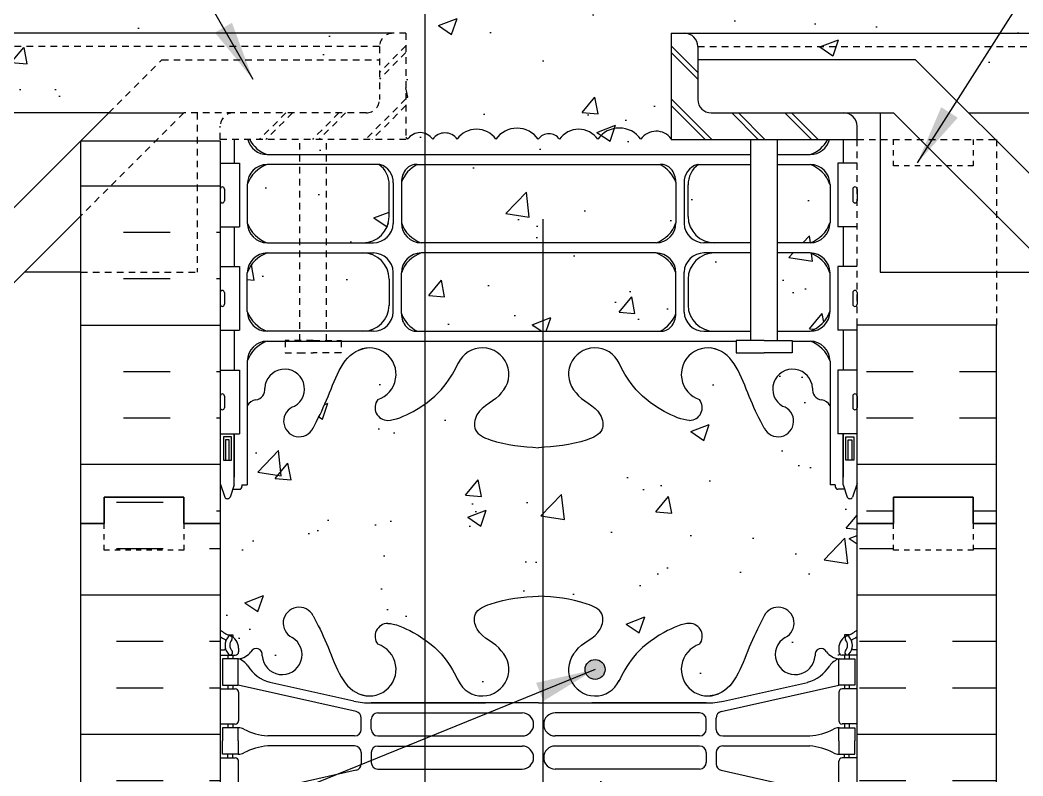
# Model space of a CAD drawing. Header units: inches. Extents: x 241.2 to 299.7, y 172.1 to 244.9.
# Drawn here: x 258.52 to 277.42, y 211.87 to 226.12 of the extents above; entities that cross this region are included whole.
import ezdxf

# ---------------------------------------------------------------- set-up
doc = ezdxf.new("R2010")
doc.units = ezdxf.units.IN
doc.header["$MEASUREMENT"] = 0
doc.linetypes.add('DASHED2', pattern=[0.375, 0.25, -0.125])
doc.linetypes.add('HIDDEN2', pattern=[0.1875, 0.125, -0.0625])
for name, color, linetype in [('HATCH', 12, 'Continuous'), ('Hidden2', 12, 'HIDDEN2'), ('line25', 2, 'Continuous'), ('LINE3', 3, 'Continuous'), ('LINE50', 5, 'Continuous'), ('LINE9', 9, 'Continuous'), ('TEXT', 4, 'Continuous'), ('Web_Edge', 9, 'Continuous')]:
    doc.layers.add(name, color=color, linetype=linetype)
doc.styles.add('DIM', font='romans.shx', dxfattribs={"width": 0.7})
doc.dimstyles.new('ext_12', dxfattribs={"dimscale": 12, "dimtxt": 0.09375, "dimasz": 0.09375, "dimexe": 0.09375, "dimexo": 0.0625, "dimgap": 0.0625, "dimtad": 1, "dimdec": 1, "dimzin": 3, "dimdsep": 46, "dimlunit": 4, "dimtxsty": 'DIM', "dimcen": 0.09, "dimdle": 0.09375, "dimclrt": 4, "dimadec": 0, "dimazin": 0, "dimtfac": 1, "dimtdec": 1, "dimtmove": 2, "dimatfit": 3, "dimfxl": 1, "dimfrac": 2, "dimtolj": 1, "dimtzin": 0, "dimarcsym": 0})
pattern_1 = [(50, (0, 0), (3.5863, -0.31376), [0.375, -4.125]), (355, (0, 0), (-0.693757, 3.76096), [0.3, -3.3]), (100.4514, (0.299, -0.026), (2.892544, 3.4472), [0.3187, -3.50571]), (46.1842, (0, 1), (5.336207, -0.827596), [0.5625, -6.1875]), (96.6356, (0.4447, 0.931), (4.67331, 4.87059), [0.47805, -5.25857]), (351.1842, (0, 1), (4.67331, 4.87059), [0.45, -4.95]), (21, (0.5, 0.75), (2.984535, -2.013094), [0.375, -4.125]), (326, (0.5, 0.75), (1.216577, 3.62575), [0.3, -3.3]), (71.4514, (0.7487, 0.5822), (4.201112, 1.612656), [0.3187, -3.50571]), (37.5, (0, 0), (0.0607993, 1.6644693), [0, -3.26, 0, -3.35, 0, -3.3125]), (7.5, (0, 0), (1.315348, 1.9720586), [0, -1.91, 0, -3.185, 0, -1.2625]), (327.5, (-1.115, 0), (2.669112, -0.1127744), [0, -1.25, 0, -3.9, 0, -5.175]), (317.5, (-1.615, 0), (2.915931, 0.500525), [0, -1.625, 0, -2.59, 0, -3.675])]

# ---------------------------------------------------------------- blocks, each defined once
blk = doc.blocks.new('12-inch Hinge Pin Web')
at = {"layer": 'Web_Edge'}
for p, q in [((349.969, 208.905), (350.059, 208.905)), ((350.059, 208.905), (350.059, 208.863)), ((361.677, 208.905), (361.587, 208.905)), ((361.587, 208.905), (361.587, 208.863)), ((349.823, 208.626), (349.901, 208.626)), ((350.169, 208.656), (350.169, 208.588)), ((361.477, 208.656), (361.477, 208.588)), ((361.823, 208.626), (361.746, 208.626)), ((349.823, 208.526), (350.107, 208.526)), ((349.969, 208.526), (349.969, 208.456)), ((350.059, 208.526), (350.059, 208.456)), ((361.823, 208.526), (361.54, 208.526)), ((361.587, 208.526), (361.587, 208.456)), ((361.677, 208.526), (361.677, 208.456)), ((349.823, 207.886), (350.107, 207.886)), ((349.969, 207.956), (349.969, 207.886)), ((350.059, 207.956), (350.059, 207.886)), ((352.382, 207.459), (350.164, 207.956)), ((352.339, 207.658), (350.758, 208.011)), ((359.265, 207.459), (361.482, 207.956)), ((359.308, 207.658), (360.889, 208.011)), ((361.823, 207.886), (361.54, 207.886)), ((361.587, 207.956), (361.587, 207.886)), ((361.677, 207.956), (361.677, 207.886)), ((350.169, 207.823), (350.169, 207.288)), ((361.477, 207.823), (361.477, 207.288)), ((352.666, 207.622), (354.823, 207.622)), ((355.823, 207.622), (352.666, 207.622)), ((355.823, 207.622), (358.981, 207.622)), ((358.981, 207.622), (356.823, 207.622)), ((352.48, 207.125), (352.48, 207.337)), ((352.667, 207.126), (352.667, 207.31)), ((352.792, 207.435), (355.511, 207.435)), ((358.855, 207.435), (356.135, 207.435)), ((358.98, 207.126), (358.98, 207.31)), ((359.167, 207.125), (359.167, 207.337)), ((349.823, 207.226), (350.107, 207.226)), ((349.969, 207.226), (349.969, 207.156)), ((350.059, 207.226), (350.059, 207.156)), ((361.823, 207.226), (361.54, 207.226)), ((361.587, 207.226), (361.587, 207.156)), ((361.677, 207.226), (361.677, 207.156)), ((352.355, 207), (350.717, 207)), ((352.792, 207.001), (355.511, 207.001)), ((358.855, 207.001), (356.135, 207.001)), ((359.292, 207), (360.93, 207)), ((352.355, 206.812), (350.717, 206.812)), ((352.792, 206.811), (355.511, 206.811)), ((358.855, 206.811), (356.135, 206.811)), ((359.292, 206.812), (360.93, 206.812)), ((349.823, 206.586), (350.107, 206.586)), ((349.969, 206.586), (349.969, 206.656)), ((350.059, 206.586), (350.059, 206.656)), ((352.48, 206.687), (352.48, 206.475)), ((352.667, 206.686), (352.667, 206.502)), ((358.98, 206.686), (358.98, 206.502)), ((359.167, 206.687), (359.167, 206.475)), ((361.823, 206.586), (361.54, 206.586)), ((361.587, 206.586), (361.587, 206.656)), ((361.677, 206.586), (361.677, 206.656)), ((350.169, 205.988), (350.169, 206.523)), ((352.792, 206.377), (355.511, 206.377)), ((358.855, 206.377), (356.135, 206.377)), ((361.477, 205.988), (361.477, 206.523)), ((352.382, 206.353), (350.164, 205.856)), ((359.265, 206.353), (361.482, 205.856))]:
    blk.add_line(p, q, dxfattribs=at)
for points in [[(349.864, 207.956), (350.164, 207.956), (350.164, 208.456), (349.864, 208.456)], [(361.782, 207.956), (361.482, 207.956), (361.482, 208.456), (361.782, 208.456)]]:
    blk.add_lwpolyline(points, close=True, dxfattribs=at)
for points in [[(350.164, 206.906), (350.164, 207.156), (349.864, 207.156), (349.864, 206.906)], [(361.482, 206.906), (361.482, 207.156), (361.782, 207.156), (361.782, 206.906)], [(350.164, 206.906), (350.164, 206.656), (349.864, 206.656), (349.864, 206.906)], [(361.482, 206.906), (361.482, 206.656), (361.782, 206.656), (361.782, 206.906)]]:
    blk.add_lwpolyline(points, dxfattribs=at)
for centre, radius, start, end in [((351.309, 209.126), 0.3, 27.597, 243.9425), ((360.337, 209.126), 0.3, 296.0575, 152.403), ((352.982, 208.879), 0.242, 90, 218.2327), ((358.665, 208.879), 0.242, 321.7673, 90), ((350.169, 209.363), 0.5, 226.2109, 250.5288), ((350.169, 209.363), 0.6, 234.7832, 245.0748), ((350.163, 208.71), 0.25, 140.1145, 222.4609), ((349.907, 208.8), 0.021, 343.464, 63.9957), ((350.005, 208.841), 0.045, 321.448, 139.1879), ((349.919, 208.656), 0.25, 0, 70.5288), ((350.989, 208.532), 0.375, 182.9237, 59.8675), ((360.657, 208.532), 0.375, 120.1325, 357.0763), ((361.727, 208.656), 0.25, 109.4712, 180), ((361.641, 208.841), 0.045, 40.8121, 218.552), ((361.477, 209.363), 0.5, 289.4712, 313.7891), ((361.484, 208.71), 0.25, 317.5391, 39.8855), ((361.74, 208.8), 0.021, 116.0043, 196.536), ((361.477, 209.363), 0.6, 294.9252, 305.2168), ((349.902, 208.646), 0.0196, 269.4032, 15.4901), ((350.163, 208.71), 0.16, 140.0001, 222.4609), ((350.504, 208.537), 0.113, 347.8156, 154.0569), ((352.636, 208.254), 0.5, 246.2139, 71.7937), ((359.011, 208.254), 0.5, 108.2063, 293.7861), ((361.143, 208.537), 0.113, 25.9431, 192.1844), ((361.484, 208.71), 0.16, 317.5391, 39.9999), ((361.745, 208.646), 0.0196, 164.5099, 270.5968), ((350.012, 208.572), 0.045, 222.4609, 42.4609), ((350.107, 208.588), 0.0625, 270, 0), ((350.127, 208.805), 0.352, 276.1291, 321.5331), ((350.042, 208.113), 0.364, 34.9775, 70.3387), ((354.761, 208.254), 0.5, 204.819, 44.1875), ((356.886, 208.254), 0.5, 135.8125, 335.181), ((361.52, 208.805), 0.352, 218.4669, 263.8709), ((361.605, 208.113), 0.364, 109.6613, 145.0225), ((361.54, 208.588), 0.0625, 180, 270), ((361.635, 208.572), 0.045, 137.5391, 317.5391), ((350.965, 208.725), 0.743, 212.7919, 253.8107), ((360.682, 208.725), 0.743, 286.1893, 327.2081), ((350.107, 207.823), 0.0625, 0, 90), ((361.54, 207.823), 0.0625, 90, 180), ((352.666, 209.122), 1.5, 257.4135, 270), ((358.981, 209.122), 1.5, 270, 282.5865), ((352.355, 207.337), 0.125, 0, 77.3767), ((352.792, 207.31), 0.125, 90, 180), ((355.511, 207.218), 0.217, 270, 90), ((356.135, 207.218), 0.217, 90, 270), ((358.855, 207.31), 0.125, 0, 90), ((359.292, 207.337), 0.125, 102.6233, 180), ((350.107, 207.288), 0.0625, 270, 0), ((350.16, 206.937), 0.219, 60.4937, 88.92), ((350.806, 208.167), 1.17, 242.6365, 265.6505), ((352.355, 207.125), 0.125, 270, 0), ((352.792, 207.126), 0.125, 180, 270), ((358.855, 207.126), 0.125, 270, 360), ((359.292, 207.125), 0.125, 180, 270), ((360.841, 208.167), 1.17, 274.3495, 297.3635), ((361.487, 206.937), 0.219, 91.08, 119.5063), ((361.54, 207.288), 0.0625, 180, 270), ((350.806, 205.645), 1.17, 94.3495, 117.3635), ((352.355, 206.687), 0.125, 0, 90), ((352.792, 206.686), 0.125, 90, 180), ((355.511, 206.594), 0.217, 270, 90), ((356.135, 206.594), 0.217, 90, 270), ((358.855, 206.686), 0.125, 0, 90), ((359.292, 206.687), 0.125, 90, 180), ((360.841, 205.645), 1.17, 62.6365, 85.6505), ((350.107, 206.523), 0.0625, 0, 90), ((350.16, 206.875), 0.219, 271.08, 299.5063), ((361.487, 206.875), 0.219, 240.4937, 268.92), ((361.54, 206.523), 0.0625, 90, 180), ((352.355, 206.475), 0.125, 282.6233, 0), ((352.792, 206.502), 0.125, 180, 270), ((358.855, 206.502), 0.125, 270, 0), ((359.292, 206.475), 0.125, 180, 257.3767)]:
    blk.add_arc(centre, radius, start, end, dxfattribs=at)
for points, knots in [([(355.119, 208.603), (355.012, 208.766), (354.652, 208.856), (354.575, 209.352), (355.123, 209.588), (355.527, 209.616), (355.823, 209.637)], [0.229407, 0.229407, 0.229407, 0.229407, 0.844432, 1.128849, 1.464331, 2.389004, 2.389004, 2.389004, 2.389004]), ([(356.527, 208.603), (356.635, 208.766), (356.995, 208.856), (357.072, 209.352), (356.524, 209.588), (356.12, 209.616), (355.823, 209.637)], [0.229407, 0.229407, 0.229407, 0.229407, 0.844432, 1.128849, 1.464331, 2.389004, 2.389004, 2.389004, 2.389004]), ([(351.575, 209.265), (351.661, 209.098), (351.914, 208.608), (352.128, 207.859), (352.538, 207.764), (352.595, 207.756)], [0, 0, 0, 0, 0.579211, 1.703896, 1.875321, 1.875321, 1.875321, 1.875321]), ([(360.072, 209.265), (359.986, 209.098), (359.733, 208.608), (359.519, 207.859), (359.109, 207.764), (359.052, 207.756)], [0, 0, 0, 0, 0.579211, 1.703896, 1.875321, 1.875321, 1.875321, 1.875321]), ([(352.982, 209.121), (353.103, 209.123), (353.937, 208.766), (354.176, 208.309), (354.317, 208.026)], [0.038125, 0.038125, 0.038125, 0.038125, 0.320663, 1.258119, 1.258119, 1.258119, 1.258119]), ([(358.665, 209.121), (358.544, 209.123), (357.71, 208.766), (357.471, 208.309), (357.33, 208.026)], [0.038125, 0.038125, 0.038125, 0.038125, 0.320663, 1.258119, 1.258119, 1.258119, 1.258119])]:
    blk.add_open_spline(points, degree=3, knots=knots, dxfattribs=at)
for points in [[(352.667, 207.131), (352.667, 207.305)], [(358.98, 207.131), (358.98, 207.305)], [(352.667, 206.681), (352.667, 206.507)], [(358.98, 206.681), (358.98, 206.507)]]:
    blk.add_open_spline(points, degree=1, dxfattribs=at)

msp = doc.modelspace()

# ---------------------------------------------------------------- hatches: boundary and pattern name
at = {"layer": 'HATCH'}
h = msp.add_hatch(dxfattribs=at)
h.set_pattern_fill('AR-CONC', color=256, scale=0.5)
h.set_pattern_definition(pattern_1)
h.paths.add_polyline_path([(274.295, 210.436, 0.088416), (274.149, 210.534), (274.059, 210.534), (274.059, 210.575, -0.249069), (273.949, 210.782), (273.949, 210.85, -0.414214), (274.012, 210.912), (274.059, 210.912), (274.059, 210.982), (273.954, 210.982, -0.155529), (273.778, 211.117, 0.180914), (273.361, 211.428), (271.78, 211.781, 0.054974), (271.453, 211.817), (269.295, 211.817), (268.295, 211.817), (265.137, 211.817, 0.054974), (264.81, 211.781), (263.229, 211.428, 0.180914), (262.812, 211.117, -0.155529), (262.636, 210.982), (262.531, 210.982), (262.531, 210.912), (262.579, 210.912, -0.414214), (262.641, 210.85), (262.641, 210.782, -0.249069), (262.531, 210.575), (262.531, 210.534), (262.441, 210.534, 0.088416), (262.295, 210.436), (262.295, 204.821, 0.088416), (262.441, 204.724), (262.531, 204.724), (262.531, 204.682, -0.249069), (262.641, 204.475), (262.641, 204.407, -0.414214), (262.579, 204.345), (262.531, 204.345), (262.531, 204.275), (262.636, 204.275, -0.155529), (262.812, 204.141, 0.180914), (263.229, 203.829), (264.81, 203.476, 0.054974), (265.137, 203.44), (267.295, 203.44), (268.295, 203.44), (271.453, 203.44, 0.054974), (271.78, 203.476), (273.361, 203.829, 0.180914), (273.778, 204.141, -0.155529), (273.954, 204.275), (274.059, 204.275), (274.059, 204.345), (274.012, 204.345, -0.414214), (273.949, 204.407), (273.949, 204.475, -0.249069), (274.059, 204.682), (274.059, 204.724), (274.149, 204.724, 0.088416), (274.295, 204.821)])
h.paths.add_polyline_path([(270.883, 221.355, 0.225652), (270.508, 221.73), (266.083, 221.73, 0.225652), (265.708, 221.355), (265.708, 220.587, 0.185301), (266.006, 220.254), (270.584, 220.254, 0.185301), (270.883, 220.587)])
h.paths.add_polyline_path([(270.883, 223.064, 0.185301), (270.584, 223.397), (266.006, 223.397, 0.185301), (265.708, 223.064), (265.708, 222.296, 0.225652), (266.083, 221.921), (270.508, 221.921, 0.225652), (270.883, 222.296)])
h.paths.add_polyline_path([(265.48, 223.011, 0.24677), (265.286, 223.397), (264.295, 223.397), (264.295, 221.921), (264.98, 221.921, 0.410093), (265.48, 222.414)])
h.paths.add_polyline_path([(264.295, 223.397), (263.795, 223.397), (263.795, 221.921), (264.295, 221.921)])
h.paths.add_polyline_path([(263.795, 223.397), (263.18, 223.397, 0.225652), (262.805, 223.022), (262.805, 222.296, 0.225652), (263.18, 221.921), (263.795, 221.921)])
h.paths.add_polyline_path([(263.795, 221.73), (263.18, 221.73, 0.225652), (262.805, 221.355), (262.805, 220.629, 0.225652), (263.18, 220.254), (263.795, 220.254)])
h.paths.add_polyline_path([(264.295, 221.73), (263.795, 221.73), (263.795, 220.254), (264.295, 220.254)])
h.paths.add_polyline_path([(265.48, 221.237, 0.410093), (264.98, 221.73), (264.295, 221.73), (264.295, 220.254), (264.98, 220.254, 0.406005), (265.48, 220.74)])
h.paths.add_polyline_path([(272.295, 221.73), (271.61, 221.73, 0.410093), (271.11, 221.237), (271.11, 220.74, 0.406005), (271.61, 220.254), (272.295, 220.254)])
h.paths.add_polyline_path([(273.785, 221.355, 0.225652), (273.41, 221.73), (272.795, 221.73), (272.795, 220.254), (273.41, 220.254, 0.225652), (273.785, 220.629)])
h.paths.add_polyline_path([(273.785, 223.022, 0.225652), (273.41, 223.397), (272.795, 223.397), (272.795, 221.921), (273.41, 221.921, 0.225652), (273.785, 222.296)])
h.paths.add_polyline_path([(272.295, 223.397), (271.304, 223.397, 0.24677), (271.11, 223.011), (271.11, 222.414, 0.410093), (271.61, 221.921), (272.295, 221.921)])
h.paths.add_polyline_path([(272.295, 223.869), (270.795, 223.869), (270.795, 223.883, 0.509352), (270.221, 223.873, 0.520567), (269.409, 223.873, 0.520567), (268.689, 223.873, 0.520567), (268.288, 223.873, 0.520567), (267.488, 223.873, 0.520567), (266.759, 223.873, 0.520567), (266.3, 223.873, 0.520567), (265.824, 223.873, 0.027717), (265.795, 223.91), (265.795, 223.869), (264.295, 223.869), (264.295, 223.585), (272.295, 223.585)])
h.paths.add_polyline_path([(264.295, 223.869), (263.795, 223.869), (263.795, 223.585), (264.295, 223.585)])
h.paths.add_polyline_path([(270.795, 225.869), (271.045, 225.869), (298.725, 225.869), (298.725, 227.119), (274.295, 227.119), (274.295, 227.204, 0.356777), (274.006, 227.072, 0.77579), (273.963, 227.169, 0.520567), (273.544, 227.169, 0.520567), (273.205, 227.169, 0.520567), (272.881, 227.129, 0.520567), (272.565, 227.129, 0.373598), (272.295, 227.197, 0.373598), (272.025, 227.129, 0.520567), (271.709, 227.129, 0.520567), (271.386, 227.169, 0.520567), (271.046, 227.169, 0.520567), (270.627, 227.169, 0.77579), (270.584, 227.072, 0.356777), (270.295, 227.204, 0.356777), (270.006, 227.072, 0.77579), (269.963, 227.169, 0.520567), (269.544, 227.169, 0.520567), (269.205, 227.169, 0.520567), (268.881, 227.129, 0.520567), (268.565, 227.129, 0.520567), (268.217, 227.129, 0.520567), (267.925, 227.129, 0.542707), (267.794, 227.119, 0.542707), (267.662, 227.129, 0.520567), (267.37, 227.129, 0.520567), (267.022, 227.129, 0.520567), (266.707, 227.129, 0.520567), (266.383, 227.169, 0.520567), (266.043, 227.169, 0.520567), (265.625, 227.169, 0.77579), (265.581, 227.072, 0.570299), (265.151, 227.105, 0.520567), (264.906, 227.105, 0.520567), (264.582, 227.105, 0.520567), (264.314, 227.105, 0.520567), (263.887, 227.105, 0.520567), (263.5, 227.105, 0.520567), (263.358, 227.105, 0.520567), (263.097, 227.113, 0.486686), (262.796, 227.119), (242.355, 227.119), (242.355, 225.869), (265.545, 225.869), (265.795, 225.869), (265.795, 223.91, -0.027717), (265.824, 223.873, -0.520567), (266.3, 223.873, -0.520567), (266.759, 223.873, -0.520567), (267.488, 223.873, -0.520567), (268.288, 223.873, -0.520567), (268.689, 223.873, -0.520567), (269.409, 223.873, -0.520567), (270.221, 223.873, -0.509352), (270.795, 223.883)])
h.paths.add_polyline_path([(261.193, 225.369), (265.295, 225.369), (265.295, 225.619), (242.355, 225.619), (242.355, 224.369), (243.453, 224.369), (260.193, 224.369)], flags=17)
h.paths.add_polyline_path([(265.545, 225.869), (242.355, 225.869), (242.355, 225.619), (265.295, 225.619, -0.414214)], flags=17)
h.paths.add_polyline_path([(298.725, 225.619), (271.295, 225.619), (271.295, 225.369), (275.397, 225.369), (276.397, 224.369), (298.725, 224.369)], flags=17)
h.paths.add_polyline_path([(298.725, 225.869), (271.045, 225.869, -0.414214), (271.295, 225.619), (298.725, 225.619)], flags=17)
h.paths.add_polyline_path([(265.48, 228.843, 0.410093), (264.98, 229.336), (263.18, 229.336, 0.225652), (262.805, 228.961), (262.805, 228.235, 0.225652), (263.18, 227.86), (265.286, 227.86, 0.24677), (265.48, 228.246)])
h.paths.add_polyline_path([(265.48, 230.02), (265.48, 230.517, 0.406005), (264.98, 231.003), (263.18, 231.003, 0.225652), (262.805, 230.628), (262.805, 229.902, 0.225652), (263.18, 229.527), (264.98, 229.527, 0.410093)])
h.paths.add_polyline_path([(270.883, 230.67, 0.185301), (270.584, 231.003), (266.006, 231.003, 0.185301), (265.708, 230.67), (265.708, 229.902, 0.225652), (266.083, 229.527), (270.508, 229.527, 0.225652), (270.883, 229.902)])
h.paths.add_polyline_path([(270.883, 228.961, 0.225652), (270.508, 229.336), (266.083, 229.336, 0.225652), (265.708, 228.961), (265.708, 228.193, 0.185301), (266.006, 227.86), (270.584, 227.86, 0.185301), (270.883, 228.193)])
h.paths.add_polyline_path([(273.785, 228.961, 0.225652), (273.41, 229.336), (271.61, 229.336, 0.410093), (271.11, 228.843), (271.11, 228.246, 0.24677), (271.304, 227.86), (273.41, 227.86, 0.225652), (273.785, 228.235)])
h.paths.add_polyline_path([(273.785, 230.628, 0.225652), (273.41, 231.003), (271.61, 231.003, 0.406005), (271.11, 230.517), (271.11, 230.02, 0.410093), (271.61, 229.527), (273.41, 229.527, 0.225652), (273.785, 229.902)])
h.paths.add_polyline_path([(274.059, 240.724), (274.149, 240.724, 0.088416), (274.295, 240.821), (274.295, 243.629), (269.295, 243.629), (268.295, 244.629), (268.295, 242.629), (267.295, 243.629), (262.295, 243.629), (262.295, 240.821, 0.088416), (262.441, 240.724), (262.531, 240.724), (262.531, 240.682, -0.249069), (262.641, 240.475), (262.641, 240.407, -0.414214), (262.579, 240.345), (262.531, 240.345), (262.531, 240.275), (262.636, 240.275, -0.168672), (262.822, 240.125, 0.17445), (263.229, 239.829), (264.81, 239.476, 0.054974), (265.137, 239.44), (268.295, 239.44), (271.453, 239.44, 0.054974), (271.78, 239.476), (273.361, 239.829, 0.17445), (273.768, 240.125, -0.168672), (273.954, 240.275), (274.059, 240.275), (274.059, 240.345), (274.012, 240.345, -0.414214), (273.949, 240.407), (273.949, 240.475, -0.249069), (274.059, 240.682)])
h = msp.add_hatch(dxfattribs=at)
h.set_pattern_fill('INSUL', color=256, scale=7, style=0)
h.set_pattern_definition([(0, (276.2226, 217.7453), (0, 2.625), []), (0, (276.2226, 218.6203), (0, 2.625), [0.875, -0.875]), (0, (276.2226, 219.4953), (0, 2.625), [0.875, -0.875])])
h.paths.add_polyline_path([(276.92, 220.369), (274.295, 220.369), (274.295, 216.629), (274.983, 216.629), (274.983, 217.129), (276.483, 217.129), (276.483, 216.629), (276.92, 216.629)])
h.paths.add_polyline_path([(259.67, 227.119), (262.295, 227.119), (262.295, 234.629), (261.608, 234.629), (261.608, 235.129), (260.108, 235.129), (260.108, 234.629), (259.67, 234.629)])
h.paths.add_polyline_path([(262.295, 223.846), (259.67, 223.846), (259.67, 216.629), (260.108, 216.629), (260.108, 217.129), (261.608, 217.129), (261.608, 216.629), (262.295, 216.629)])
h = msp.add_hatch(dxfattribs=at)
h.set_pattern_fill('AR-CONC', color=256, scale=0.5)
h.set_pattern_definition(pattern_1)
edge = h.paths.add_edge_path()
edge.add_line((274.295, 216.629), (274.295, 217.388))
edge.add_line((274.295, 217.388), (274.21, 217.127))
edge.add_arc((274.16, 217.154), 0.0567, 208.0725, 331.9275, ccw=False)
edge.add_line((274.11, 217.127), (274.061, 217.277))
edge.add_line((274.061, 217.277), (273.935, 217.277))
edge.add_arc((273.935, 217.327), 0.05, 180, 270, ccw=False)
edge.add_line((273.885, 217.327), (273.885, 217.357))
edge.add_line((273.885, 217.357), (273.785, 217.357))
edge.add_line((273.785, 217.357), (273.785, 218.847))
edge.add_arc((273.611, 218.77), 0.19, 23.6297, 85.6939)
edge.add_arc((273.654, 219.158), 0.2, 172.8929, 261.6212, ccw=False)
edge.add_arc((273.081, 219.164), 0.375, 2.9237, 239.8675)
edge.add_arc((272.807, 218.559), 0.293, -154.2016, 73.0731, ccw=False)
edge.add_spline(control_points=[(272.543, 218.431), (272.457, 218.598), (272.204, 219.088), (272.01, 219.769), (271.684, 219.899)], knot_values=[0, 0, 0, 0, 0.579211, 1.703896, 1.703896, 1.703896, 1.703896], degree=3, periodic=0)
edge.add_spline(control_points=[(271.684, 219.899), (271.635, 219.919), (271.58, 219.932), (271.524, 219.94)], knot_values=[1.703896, 1.703896, 1.703896, 1.703896, 1.875321, 1.875321, 1.875321, 1.875321], degree=3, periodic=0)
edge.add_arc((271.483, 219.442), 0.5, 85.2926, 251.7937)
edge.add_arc((271.136, 218.817), 0.242, -90, 38.2327, ccw=False)
edge.add_spline(control_points=[(271.136, 218.575), (271.015, 218.573), (270.196, 218.925), (269.951, 219.372), (269.811, 219.652)], knot_values=[0.038125, 0.038125, 0.038125, 0.038125, 0.320663, 1.237398, 1.237398, 1.237398, 1.237398], degree=3, periodic=0)
edge.add_arc((269.358, 219.442), 0.5, 24.819, 224.1875)
edge.add_spline(control_points=[(268.999, 219.093), (269.107, 218.93), (269.467, 218.84), (269.543, 218.344), (268.995, 218.108), (268.591, 218.08), (268.295, 218.059)], knot_values=[0.229407, 0.229407, 0.229407, 0.229407, 0.844432, 1.128849, 1.464331, 2.389004, 2.389004, 2.389004, 2.389004], degree=3, periodic=0)
edge.add_spline(control_points=[(268.295, 218.059), (267.999, 218.08), (267.595, 218.108), (267.047, 218.344), (267.123, 218.84), (267.483, 218.93), (267.591, 219.093)], knot_values=[0.229407, 0.229407, 0.229407, 0.229407, 1.15408, 1.489562, 1.773979, 2.389004, 2.389004, 2.389004, 2.389004], degree=3, periodic=0)
edge.add_arc((267.233, 219.442), 0.5, 315.8125, 515.181)
edge.add_spline(control_points=[(266.779, 219.652), (266.639, 219.372), (266.394, 218.925), (265.575, 218.573), (265.454, 218.575)], knot_values=[0.038125, 0.038125, 0.038125, 0.038125, 0.95486, 1.237398, 1.237398, 1.237398, 1.237398], degree=3, periodic=0)
edge.add_arc((265.454, 218.817), 0.242, 141.7673, 270, ccw=False)
edge.add_arc((265.108, 219.442), 0.5, 288.2063, 454.7074)
edge.add_spline(control_points=[(265.066, 219.94), (265.01, 219.932), (264.956, 219.919), (264.906, 219.899)], knot_values=[1.703896, 1.703896, 1.703896, 1.703896, 1.875321, 1.875321, 1.875321, 1.875321], degree=3, periodic=0)
edge.add_spline(control_points=[(264.906, 219.899), (264.58, 219.769), (264.386, 219.088), (264.133, 218.598), (264.047, 218.431)], knot_values=[0, 0, 0, 0, 1.124685, 1.703896, 1.703896, 1.703896, 1.703896], degree=3, periodic=0)
edge.add_arc((263.783, 218.559), 0.293, 106.9269, 334.2016, ccw=False)
edge.add_arc((263.509, 219.164), 0.375, 300.1325, 537.0763)
edge.add_arc((262.936, 219.158), 0.2, -81.62, 7.1071, ccw=False)
edge.add_arc((262.979, 218.77), 0.19, 94.3036, 156.3684)
edge.add_line((262.805, 218.847), (262.805, 217.357))
edge.add_line((262.805, 217.357), (262.705, 217.357))
edge.add_line((262.705, 217.357), (262.705, 217.327))
edge.add_arc((262.655, 217.327), 0.05, -90, 0, ccw=False)
edge.add_line((262.655, 217.277), (262.529, 217.277))
edge.add_line((262.529, 217.277), (262.48, 217.127))
edge.add_arc((262.43, 217.154), 0.0567, 208.0725, 331.9275, ccw=False)
edge.add_line((262.38, 217.127), (262.295, 217.388))
edge.add_line((262.295, 217.388), (262.295, 216.629))
edge.add_line((262.295, 216.629), (262.295, 214.629))
edge.add_arc((262.641, 214.99), 0.5, 226.2109, 246.4218)
edge.add_line((262.441, 214.531), (262.531, 214.531))
edge.add_line((262.531, 214.531), (262.531, 214.49))
edge.add_arc((262.391, 214.282), 0.25, 0, 55.9442, ccw=False)
edge.add_line((262.641, 214.282), (262.641, 214.215))
edge.add_arc((262.579, 214.215), 0.0625, -90, 0, ccw=False)
edge.add_line((262.579, 214.152), (262.531, 214.152))
edge.add_line((262.531, 214.152), (262.531, 214.082))
edge.add_line((262.531, 214.082), (262.636, 214.082))
edge.add_arc((262.598, 214.432), 0.352, 276.1291, 321.5331)
edge.add_arc((262.976, 214.164), 0.113, -12.1844, 154.0569, ccw=False)
edge.add_arc((263.461, 214.159), 0.375, 182.9237, 419.8675)
edge.add_arc((263.781, 214.753), 0.3, 27.597, 243.9425, ccw=False)
edge.add_spline(control_points=[(264.047, 214.892), (264.133, 214.725), (264.386, 214.235), (264.58, 213.554), (264.906, 213.423)], knot_values=[0, 0, 0, 0, 0.579211, 1.703896, 1.703896, 1.703896, 1.703896], degree=3, periodic=0)
edge.add_spline(control_points=[(264.906, 213.423), (264.955, 213.403), (265.01, 213.391), (265.066, 213.383)], knot_values=[1.703896, 1.703896, 1.703896, 1.703896, 1.875321, 1.875321, 1.875321, 1.875321], degree=3, periodic=0)
edge.add_arc((265.108, 213.881), 0.5, 265.2926, 431.7937)
edge.add_arc((265.454, 214.506), 0.242, 90, 218.2327, ccw=False)
edge.add_spline(control_points=[(265.454, 214.748), (265.575, 214.75), (266.394, 214.398), (266.639, 213.951), (266.779, 213.671)], knot_values=[0.038125, 0.038125, 0.038125, 0.038125, 0.320663, 1.237398, 1.237398, 1.237398, 1.237398], degree=3, periodic=0)
edge.add_arc((267.233, 213.881), 0.5, 204.819, 404.1875)
edge.add_spline(control_points=[(267.591, 214.229), (267.483, 214.392), (267.123, 214.483), (267.047, 214.979), (267.595, 215.214), (267.999, 215.243), (268.295, 215.264)], knot_values=[0.229407, 0.229407, 0.229407, 0.229407, 0.844432, 1.128849, 1.464331, 2.389004, 2.389004, 2.389004, 2.389004], degree=3, periodic=0)
edge.add_spline(control_points=[(268.295, 215.264), (268.591, 215.243), (268.995, 215.214), (269.543, 214.979), (269.467, 214.483), (269.107, 214.392), (268.999, 214.229)], knot_values=[0.229407, 0.229407, 0.229407, 0.229407, 1.15408, 1.489562, 1.773979, 2.389004, 2.389004, 2.389004, 2.389004], degree=3, periodic=0)
edge.add_arc((269.358, 213.881), 0.5, 135.8125, 335.181)
edge.add_spline(control_points=[(269.811, 213.671), (269.951, 213.951), (270.196, 214.398), (271.015, 214.75), (271.136, 214.748)], knot_values=[0.038125, 0.038125, 0.038125, 0.038125, 0.95486, 1.237398, 1.237398, 1.237398, 1.237398], degree=3, periodic=0)
edge.add_arc((271.136, 214.506), 0.242, -38.2327, 90, ccw=False)
edge.add_arc((271.483, 213.881), 0.5, 108.2063, 274.7074)
edge.add_spline(control_points=[(271.524, 213.383), (271.58, 213.391), (271.635, 213.403), (271.684, 213.423)], knot_values=[1.703896, 1.703896, 1.703896, 1.703896, 1.875321, 1.875321, 1.875321, 1.875321], degree=3, periodic=0)
edge.add_spline(control_points=[(271.684, 213.423), (272.01, 213.554), (272.204, 214.235), (272.457, 214.725), (272.543, 214.892)], knot_values=[0, 0, 0, 0, 1.124685, 1.703896, 1.703896, 1.703896, 1.703896], degree=3, periodic=0)
edge.add_arc((272.809, 214.753), 0.3, -63.9425, 153.031, ccw=False)
edge.add_arc((273.129, 214.159), 0.375, 120.1325, 357.0763)
edge.add_arc((273.614, 214.164), 0.113, 25.9431, 192.1844, ccw=False)
edge.add_arc((273.992, 214.432), 0.352, 218.4669, 263.8709)
edge.add_line((273.954, 214.082), (274.059, 214.082))
edge.add_line((274.059, 214.082), (274.059, 214.152))
edge.add_line((274.059, 214.152), (274.012, 214.152))
edge.add_arc((274.012, 214.215), 0.0625, 180, 270, ccw=False)
edge.add_line((273.949, 214.215), (273.949, 214.282))
edge.add_arc((274.199, 214.282), 0.25, 124.0558, 180, ccw=False)
edge.add_line((274.059, 214.49), (274.059, 214.531))
edge.add_line((274.059, 214.531), (274.149, 214.531))
edge.add_arc((273.949, 214.99), 0.5, 293.5782, 313.7891)
edge.add_line((274.295, 214.629), (274.295, 216.629))
h = msp.add_hatch(dxfattribs=at)
h.set_pattern_fill('INSUL', color=256, scale=7, style=0)
h.set_pattern_definition([(0, (276.09, 207.4095), (0, 2.625), []), (0, (276.09, 208.2845), (0, 2.625), [0.875, -0.875]), (0, (276.09, 209.1595), (0, 2.625), [0.875, -0.875])])
h.paths.add_polyline_path([(276.92, 209.869), (274.295, 209.869), (274.295, 198.629), (274.983, 198.629), (274.983, 199.129), (276.483, 199.129), (276.483, 198.629), (276.92, 198.629)])
h.paths.add_polyline_path([(276.92, 216.629), (276.483, 216.629), (276.483, 216.129), (274.983, 216.129), (274.983, 216.629), (274.295, 216.629), (274.295, 210.369), (276.92, 210.369)])
h.paths.add_polyline_path([(262.295, 209.869), (259.67, 209.869), (259.67, 198.629), (260.108, 198.629), (260.108, 199.129), (261.608, 199.129), (261.608, 198.629), (262.295, 198.629)])
h.paths.add_polyline_path([(259.67, 210.369), (262.295, 210.369), (262.295, 216.629), (261.608, 216.629), (261.608, 217.129), (260.108, 217.129), (260.108, 216.629), (259.67, 216.629)])
at = {"layer": 'LINE3'}
msp.add_hatch(color=256, dxfattribs=at).paths.add_polyline_path([(269.17, 213.881, 1), (269.545, 213.881, 1)])

# ---------------------------------------------------------------- linework, layer by layer
at = {"layer": 'HATCH'}
for p, q in [((270.795, 225.633), (271.295, 225.133)), ((270.795, 225.508), (271.295, 225.008)), ((270.795, 224.633), (271.559, 223.869)), ((270.795, 224.508), (271.434, 223.869)), ((271.934, 224.369), (272.434, 223.869)), ((272.059, 224.369), (272.559, 223.869)), ((272.934, 224.369), (273.434, 223.869)), ((273.059, 224.369), (273.559, 223.869))]:
    msp.add_line(p, q, dxfattribs=at)
msp.add_lwpolyline([(270.795, 223.883, 0.509352), (270.221, 223.873, 0.520567), (269.409, 223.873, 0.520567), (268.689, 223.873, 0.520567), (268.288, 223.873, 0.520567), (267.488, 223.873, 0.520567), (266.759, 223.873, 0.520567), (266.3, 223.873, 0.520567), (265.824, 223.873, 0.027717), (265.795, 223.91, 0.027717)], format="xyb", dxfattribs=at)
at = {"layer": 'Hidden2'}
for p, q in [((265.795, 225.869), (265.545, 225.869)), ((265.795, 225.869), (265.795, 223.869)), ((265.795, 225.633), (265.295, 225.133)), ((265.295, 225.619), (265.295, 224.619)), ((265.795, 225.508), (265.295, 225.008)), ((260.193, 224.369), (261.193, 225.369)), ((261.193, 225.369), (265.295, 225.369)), ((265.795, 224.633), (265.031, 223.869)), ((265.795, 224.508), (265.156, 223.869)), ((261.608, 224.369), (259.67, 222.432)), ((262.545, 224.369), (261.608, 224.369)), ((261.858, 224.369), (261.858, 221.369)), ((265.045, 224.369), (262.545, 224.369)), ((263.531, 224.369), (263.031, 223.869)), ((263.656, 224.369), (263.156, 223.869)), ((264.531, 224.369), (264.031, 223.869)), ((264.656, 224.369), (264.156, 223.869)), ((262.295, 223.869), (262.295, 224.119)), ((265.795, 223.869), (262.295, 223.869)), ((263.795, 220.077), (263.795, 223.869)), ((264.295, 220.077), (264.295, 223.869)), ((274.295, 220.369), (274.295, 223.869)), ((274.295, 223.869), (276.92, 223.869)), ((276.92, 223.869), (276.92, 220.369)), ((259.67, 221.369), (261.858, 221.369))]:
    msp.add_line(p, q, dxfattribs=at)
at = {"layer": 'Hidden2', "linetype": 'HIDDEN2'}
for p, q in [((265.295, 225.619), (242.355, 225.619)), ((271.295, 225.619), (298.725, 225.619))]:
    msp.add_line(p, q, dxfattribs=at)
at = {"layer": 'Hidden2', "linetype": 'DASHED2', "ltscale": 0.15}
msp.add_lwpolyline([(276.483, 223.869), (276.483, 223.869), (276.483, 223.369), (274.983, 223.369), (274.983, 223.869), (274.983, 223.869)], dxfattribs=at)
at = {"layer": 'Hidden2'}
for points in [[(264.045, 220.077), (263.516, 220.077), (263.516, 219.85), (263.776, 219.85)], [(264.045, 220.077), (264.574, 220.077), (264.574, 219.85), (264.045, 219.85)], [(263.776, 219.85), (264.045, 219.85)]]:
    msp.add_lwpolyline(points, dxfattribs=at)
for centre, start, end in [((265.545, 225.619), 90, 180), ((265.045, 224.619), 270, 0), ((262.545, 224.119), 90, 180)]:
    msp.add_arc(centre, 0.25, start, end, dxfattribs=at)
at = {"layer": 'line25'}
for p, q in [((270.795, 225.869), (270.795, 223.869)), ((270.795, 225.869), (271.045, 225.869)), ((271.295, 225.619), (271.295, 224.619)), ((271.545, 224.369), (274.045, 224.369)), ((274.295, 223.869), (274.295, 224.119)), ((259.67, 223.846), (262.295, 223.846)), ((262.295, 223.846), (262.295, 216.629)), ((270.795, 223.869), (274.295, 223.869)), ((272.295, 220.077), (272.295, 223.869)), ((272.795, 220.077), (272.795, 223.869)), ((262.295, 223.424), (262.66, 223.424)), ((262.66, 223.424), (262.66, 222.224)), ((274.295, 223.424), (273.93, 223.424)), ((273.93, 223.424), (273.93, 222.224)), ((262.295, 222.934), (262.295, 222.714)), ((262.295, 222.879), (262.295, 222.879)), ((262.335, 222.974), (262.335, 222.974)), ((262.375, 222.934), (262.375, 222.714)), ((274.215, 222.934), (274.215, 222.714)), ((274.255, 222.974), (274.255, 222.974)), ((274.295, 222.934), (274.295, 222.714)), ((274.295, 222.879), (274.295, 222.879)), ((262.295, 222.769), (262.295, 222.769)), ((262.335, 222.674), (262.335, 222.674)), ((274.255, 222.674), (274.255, 222.674)), ((274.295, 222.769), (274.295, 222.769)), ((262.295, 222.224), (262.66, 222.224)), ((274.295, 222.224), (273.93, 222.224)), ((262.295, 221.474), (262.66, 221.474)), ((262.66, 221.474), (262.66, 220.274)), ((274.295, 221.474), (273.93, 221.474)), ((273.93, 221.474), (273.93, 220.274)), ((262.295, 220.984), (262.295, 220.764)), ((262.295, 220.929), (262.295, 220.929)), ((262.375, 220.984), (262.375, 220.764)), ((274.215, 220.984), (274.215, 220.764)), ((274.295, 220.984), (274.295, 220.764)), ((274.295, 220.929), (274.295, 220.929)), ((262.295, 220.819), (262.295, 220.819)), ((262.335, 220.724), (262.335, 220.724)), ((274.255, 220.724), (274.255, 220.724)), ((274.295, 220.819), (274.295, 220.819)), ((274.295, 216.629), (274.295, 220.369)), ((276.92, 220.369), (274.295, 220.369)), ((262.295, 220.274), (262.66, 220.274)), ((274.295, 220.274), (273.93, 220.274)), ((262.295, 219.524), (262.66, 219.524)), ((262.66, 219.524), (262.66, 218.324)), ((274.295, 219.524), (273.93, 219.524)), ((273.93, 219.524), (273.93, 218.324)), ((262.295, 219.034), (262.295, 218.814)), ((262.335, 219.074), (262.335, 219.074)), ((262.375, 219.034), (262.375, 218.814)), ((274.215, 219.034), (274.215, 218.814)), ((274.255, 219.074), (274.255, 219.074)), ((274.295, 219.034), (274.295, 218.814)), ((262.295, 218.979), (262.295, 218.979)), ((262.295, 218.869), (262.295, 218.869)), ((274.295, 218.979), (274.295, 218.979)), ((274.295, 218.869), (274.295, 218.869)), ((262.335, 218.774), (262.335, 218.774)), ((274.255, 218.774), (274.255, 218.774)), ((262.295, 218.324), (262.66, 218.324)), ((274.295, 218.324), (273.93, 218.324)), ((262.295, 216.629), (262.295, 198.629)), ((274.295, 198.629), (274.295, 216.629))]:
    msp.add_line(p, q, dxfattribs=at)
for points in [[(272.545, 220.077), (272.016, 220.077), (272.016, 219.85), (272.545, 219.85)], [(272.545, 220.077), (273.074, 220.077), (273.074, 219.85), (272.814, 219.85)], [(272.814, 219.85), (272.545, 219.85)]]:
    msp.add_lwpolyline(points, dxfattribs=at)
for centre, radius, start, end in [((271.045, 225.619), 0.25, 0, 90), ((271.545, 224.619), 0.25, 180, 270), ((274.045, 224.119), 0.25, 0, 90), ((262.335, 222.934), 0.04, 90, 180), ((262.335, 222.934), 0.04, 0, 90), ((274.255, 222.934), 0.04, 90, 180), ((274.255, 222.934), 0.04, 360, 90), ((262.335, 222.714), 0.04, 180, 270), ((262.335, 222.714), 0.04, 270, 0), ((274.255, 222.714), 0.04, 180, 270), ((274.255, 222.714), 0.04, 270, 0), ((262.335, 220.984), 0.04, 90, 180), ((262.335, 220.984), 0.04, 0, 90), ((274.255, 220.984), 0.04, 90, 180), ((274.255, 220.984), 0.04, 360, 90), ((262.335, 220.764), 0.04, 180, 270), ((262.335, 220.764), 0.04, 270, 0), ((274.255, 220.764), 0.04, 180, 270), ((274.255, 220.764), 0.04, 270, 0), ((262.335, 219.034), 0.04, 90, 180), ((262.335, 219.034), 0.04, 0, 90), ((274.255, 219.034), 0.04, 90, 180), ((274.255, 219.034), 0.04, 360, 90), ((262.335, 218.814), 0.04, 180, 270), ((262.335, 218.814), 0.04, 270, 0), ((274.255, 218.814), 0.04, 180, 270), ((274.255, 218.814), 0.04, 270, 0)]:
    msp.add_arc(centre, radius, start, end, dxfattribs=at)
at = {"layer": 'LINE3'}
for p, q in [((266.152, 243.629), (266.152, 199.584)), ((268.375, 222.369), (268.375, 197.799))]:
    msp.add_line(p, q, dxfattribs=at)
msp.add_circle((269.358, 213.881), 0.188, dxfattribs=at)
at = {"layer": 'LINE50'}
for p, q in [((259.67, 216.629), (259.67, 223.846)), ((276.92, 216.629), (276.92, 220.369)), ((259.67, 198.629), (259.67, 216.629)), ((276.92, 210.369), (276.92, 216.629))]:
    msp.add_line(p, q, dxfattribs=at)
for points in [[(259.67, 216.629), (260.108, 216.629), (260.108, 217.129), (261.608, 217.129), (261.608, 216.629), (262.295, 216.629)], [(262.295, 216.629), (261.608, 216.629), (261.608, 217.129), (260.108, 217.129), (260.108, 216.629), (259.67, 216.629)], [(276.92, 216.629), (276.483, 216.629), (276.483, 217.129), (274.983, 217.129), (274.983, 216.629), (274.295, 216.629)], [(274.295, 216.629), (274.983, 216.629), (274.983, 217.129), (276.483, 217.129), (276.483, 216.629), (276.92, 216.629)]]:
    msp.add_lwpolyline(points, dxfattribs=at)
at = {"layer": 'LINE9'}
for p, q in [((265.545, 225.869), (242.355, 225.869)), ((271.045, 225.869), (298.725, 225.869)), ((275.397, 225.369), (271.295, 225.369)), ((275.397, 225.369), (288.022, 212.744)), ((260.193, 224.369), (242.355, 224.369)), ((260.193, 224.369), (254.381, 218.557)), ((260.193, 224.369), (261.608, 224.369)), ((274.045, 224.369), (274.983, 224.369)), ((274.733, 224.369), (274.733, 221.369)), ((274.983, 224.369), (286.608, 212.744)), ((276.397, 224.369), (298.725, 224.369)), ((259.67, 222.432), (255.795, 218.557)), ((259.67, 221.369), (258.608, 221.369)), ((274.733, 221.369), (277.983, 221.369))]:
    msp.add_line(p, q, dxfattribs=at)
at = {"layer": 'LINE9', "linetype": 'DASHED2', "ltscale": 0.15}
for points in [[(261.608, 216.629), (261.608, 216.629), (261.608, 216.129), (260.108, 216.129), (260.108, 216.629), (260.108, 216.629)], [(276.483, 216.629), (276.483, 216.629), (276.483, 216.129), (274.983, 216.129), (274.983, 216.629), (274.983, 216.629)]]:
    msp.add_lwpolyline(points, dxfattribs=at)
at = {"layer": 'Web_Edge'}
for p, q in [((263.18, 223.585), (272.295, 223.585)), ((272.795, 223.585), (273.41, 223.585)), ((265.303, 223.397), (263.18, 223.397)), ((266.006, 223.397), (270.618, 223.397)), ((271.287, 223.397), (272.295, 223.397)), ((272.795, 223.397), (273.41, 223.397)), ((262.805, 223.022), (262.805, 222.296)), ((265.48, 222.414), (265.48, 223.011)), ((265.555, 223.053), (265.555, 222.283)), ((265.708, 223.066), (265.708, 222.296)), ((270.883, 223.066), (270.883, 222.296)), ((271.035, 223.053), (271.035, 222.283)), ((271.11, 222.414), (271.11, 223.011)), ((273.785, 223.022), (273.785, 222.296)), ((263.18, 221.921), (265.18, 221.921)), ((270.508, 221.921), (266.083, 221.921)), ((272.295, 221.921), (271.41, 221.921)), ((273.41, 221.921), (272.795, 221.921)), ((263.18, 221.73), (265.18, 221.73)), ((270.508, 221.73), (266.083, 221.73)), ((272.295, 221.73), (271.41, 221.73)), ((273.41, 221.73), (272.795, 221.73)), ((262.805, 220.629), (262.805, 221.355)), ((265.555, 220.616), (265.555, 221.369)), ((265.708, 220.586), (265.708, 221.355)), ((270.883, 220.586), (270.883, 221.355)), ((271.035, 220.616), (271.035, 221.369)), ((273.785, 220.629), (273.785, 221.355)), ((265.48, 221.237), (265.48, 220.74)), ((271.11, 221.237), (271.11, 220.74)), ((265.18, 220.254), (263.18, 220.254)), ((266.006, 220.254), (270.618, 220.254)), ((271.41, 220.254), (272.295, 220.254)), ((272.795, 220.254), (273.41, 220.254)), ((263.18, 220.067), (272.016, 220.067)), ((273.074, 220.067), (273.41, 220.067)), ((262.805, 219.692), (262.805, 217.357)), ((273.785, 219.692), (273.785, 217.357)), ((262.555, 217.357), (262.555, 218.324)), ((274.035, 217.357), (274.035, 218.324)), ((262.295, 217.388), (262.38, 217.127)), ((262.555, 217.357), (262.48, 217.127)), ((262.705, 217.357), (262.805, 217.357)), ((262.705, 217.357), (262.705, 217.327)), ((262.705, 217.327), (262.705, 217.327)), ((273.885, 217.357), (273.785, 217.357)), ((273.885, 217.357), (273.885, 217.327)), ((273.885, 217.327), (273.885, 217.327)), ((274.035, 217.357), (274.11, 217.127)), ((274.295, 217.388), (274.21, 217.127)), ((262.529, 217.277), (262.655, 217.277)), ((274.061, 217.277), (273.935, 217.277))]:
    msp.add_line(p, q, dxfattribs=at)
for points in [[(262.555, 223.869), (262.555, 223.424)], [(274.035, 223.869), (274.035, 223.424)], [(262.555, 222.224), (262.555, 221.474)], [(274.035, 222.224), (274.035, 221.474)], [(262.555, 220.274), (262.555, 219.524)], [(274.035, 220.274), (274.035, 219.524)], [(262.555, 218.324), (262.555, 217.507)], [(274.035, 218.324), (274.035, 217.507)]]:
    msp.add_lwpolyline(points, dxfattribs=at)
for points in [[(262.505, 218.267), (262.355, 218.267), (262.355, 217.827), (262.505, 217.827)], [(274.085, 218.267), (274.235, 218.267), (274.235, 217.827), (274.085, 217.827)], [(262.465, 218.207), (262.395, 218.207), (262.395, 217.827), (262.465, 217.827)], [(274.125, 218.207), (274.195, 218.207), (274.195, 217.827), (274.125, 217.827)]]:
    msp.add_lwpolyline(points, close=True, dxfattribs=at)
for centre, radius, start, end in [((263.18, 223.96), 0.375, 193.9653, 269.9991), ((263.387, 224.166), 0.618, 208.7835, 250.431), ((273.203, 224.166), 0.618, 289.569, 331.2165), ((273.41, 223.96), 0.375, 270.0009, 346.0347), ((263.387, 222.815), 0.617, 109.5682, 160.4318), ((263.18, 223.022), 0.375, 90, 180), ((265.016, 223.019), 0.464, 358.9928, 54.4406), ((265.209, 223.064), 0.346, 358.053, 74.2116), ((266.291, 222.841), 0.624, 117.0966, 159.0881), ((265.989, 223.148), 0.25, 86.1209, 138.3704), ((270.601, 223.148), 0.25, 41.6296, 93.8791), ((270.299, 222.841), 0.624, 20.9119, 62.9034), ((271.381, 223.064), 0.346, 105.7884, 181.947), ((271.574, 223.019), 0.464, 125.5594, 181.0072), ((273.203, 222.815), 0.617, 19.5682, 70.4318), ((273.41, 223.022), 0.375, 360, 90), ((266.084, 223.065), 0.376, 138.3704, 179.9486), ((270.506, 223.065), 0.376, 0.0514, 41.6296), ((263.387, 222.503), 0.617, 199.5682, 250.4318), ((263.18, 222.296), 0.375, 180, 270), ((264.98, 222.421), 0.5, 270, 359.1927), ((265.18, 222.296), 0.375, 270, 357.9696), ((266.289, 222.503), 0.617, 199.5682, 250.4318), ((266.083, 222.296), 0.375, 180, 270), ((270.301, 222.503), 0.617, 289.5682, 340.4318), ((270.508, 222.296), 0.375, 270, 360), ((271.41, 222.296), 0.375, 182.0304, 270), ((271.61, 222.421), 0.5, 180.8073, 270), ((273.203, 222.503), 0.617, 289.5682, 340.4318), ((273.41, 222.296), 0.375, 270, 0), ((263.387, 221.149), 0.617, 109.5682, 160.4318), ((263.18, 221.355), 0.375, 90, 180), ((264.98, 221.23), 0.5, 0.8073, 90), ((265.18, 221.355), 0.375, 2.0304, 90), ((266.289, 221.149), 0.617, 109.5682, 160.4318), ((266.083, 221.355), 0.375, 90, 180), ((270.301, 221.149), 0.617, 19.5682, 70.4318), ((270.508, 221.355), 0.375, 0, 90), ((271.41, 221.355), 0.375, 90, 177.9696), ((271.61, 221.23), 0.5, 90, 179.1927), ((273.203, 221.149), 0.617, 19.5682, 70.4318), ((273.41, 221.355), 0.375, 360, 90), ((264.98, 220.754), 0.5, 270, 359.1927), ((271.61, 220.754), 0.5, 180.8073, 270), ((263.387, 220.836), 0.617, 199.5682, 250.4318), ((263.18, 220.629), 0.375, 180, 270), ((265.18, 220.629), 0.375, 270, 357.9696), ((266.291, 220.81), 0.624, 200.9119, 242.9034), ((266.084, 220.586), 0.376, 180.0514, 221.6296), ((270.299, 220.81), 0.624, 297.0966, 339.0881), ((270.506, 220.586), 0.376, 318.3704, 359.9486), ((271.41, 220.629), 0.375, 182.0304, 270), ((273.203, 220.836), 0.617, 289.5682, 340.4318), ((273.41, 220.629), 0.375, 270, 0), ((265.989, 220.504), 0.25, 221.6296, 273.8791), ((270.601, 220.504), 0.25, 266.1209, 318.3704), ((263.387, 219.485), 0.618, 109.569, 160.4297), ((263.18, 219.692), 0.375, 90.0009, 179.9979), ((273.203, 219.485), 0.618, 19.5703, 70.431), ((273.41, 219.692), 0.375, 0.0021, 89.9991), ((265.108, 219.442), 0.5, 288.2063, 113.7861), ((267.233, 219.442), 0.5, 315.8125, 155.181), ((269.358, 219.442), 0.5, 24.819, 224.1875), ((271.483, 219.442), 0.5, 66.2139, 251.7937), ((263.509, 219.164), 0.375, 300.1325, 177.0763), ((273.081, 219.164), 0.375, 2.9237, 239.8675), ((262.936, 219.158), 0.2, 278.38, 7.1071), ((273.654, 219.158), 0.2, 172.8929, 261.62), ((262.979, 218.77), 0.19, 94.3036, 156.3684), ((263.783, 218.559), 0.293, 106.9269, 334.2016), ((265.454, 218.817), 0.242, 141.7673, 270), ((271.136, 218.817), 0.242, 270, 38.2327), ((272.807, 218.559), 0.293, 205.7984, 73.0731), ((273.611, 218.77), 0.19, 23.6316, 85.6964), ((262.655, 217.327), 0.05, 270, 0), ((273.935, 217.327), 0.05, 180, 270), ((262.43, 217.154), 0.0567, 208.0725, 331.9275), ((274.16, 217.154), 0.0567, 208.0725, 331.9275)]:
    msp.add_arc(centre, radius, start, end, dxfattribs=at)
for points, knots in [([(264.047, 218.431), (264.133, 218.598), (264.386, 219.088), (264.6, 219.837), (265.01, 219.932), (265.066, 219.94)], [0, 0, 0, 0, 0.579211, 1.703896, 1.875321, 1.875321, 1.875321, 1.875321]), ([(272.543, 218.431), (272.457, 218.598), (272.204, 219.088), (271.99, 219.837), (271.58, 219.932), (271.524, 219.94)], [0, 0, 0, 0, 0.579211, 1.703896, 1.875321, 1.875321, 1.875321, 1.875321]), ([(265.454, 218.575), (265.575, 218.573), (266.408, 218.931), (266.648, 219.387), (266.788, 219.671)], [0.038125, 0.038125, 0.038125, 0.038125, 0.320663, 1.258119, 1.258119, 1.258119, 1.258119]), ([(271.136, 218.575), (271.015, 218.573), (270.182, 218.931), (269.943, 219.387), (269.802, 219.671)], [0.038125, 0.038125, 0.038125, 0.038125, 0.320663, 1.258119, 1.258119, 1.258119, 1.258119]), ([(267.591, 219.093), (267.483, 218.93), (267.123, 218.84), (267.047, 218.344), (267.595, 218.108), (267.999, 218.08), (268.295, 218.059)], [0.229407, 0.229407, 0.229407, 0.229407, 0.844432, 1.128849, 1.464331, 2.389004, 2.389004, 2.389004, 2.389004]), ([(268.999, 219.093), (269.107, 218.93), (269.467, 218.84), (269.543, 218.344), (268.995, 218.108), (268.591, 218.08), (268.295, 218.059)], [0.229407, 0.229407, 0.229407, 0.229407, 0.844432, 1.128849, 1.464331, 2.389004, 2.389004, 2.389004, 2.389004])]:
    msp.add_open_spline(points, degree=3, knots=knots, dxfattribs=at)

# ---------------------------------------------------------------- block references
msp.add_blockref('12-inch Hinge Pin Web', (-87.528, 5.627), dxfattribs=at)

# ---------------------------------------------------------------- leaders
at = {"layer": 'TEXT'}
for points in [[(262.914, 224.998), (258.083, 233.452), (256.376, 233.452)], [(275.432, 223.429), (280.678, 231.665), (282.212, 231.665)], [(269.358, 213.881), (252.765, 207.132), (248.085, 207.132)]]:
    msp.add_leader(points, dimstyle='ext_12', override={"dimgap": 0.0625, "dimtad": 0}, dxfattribs=at)

doc.saveas('drawing.dxf')
